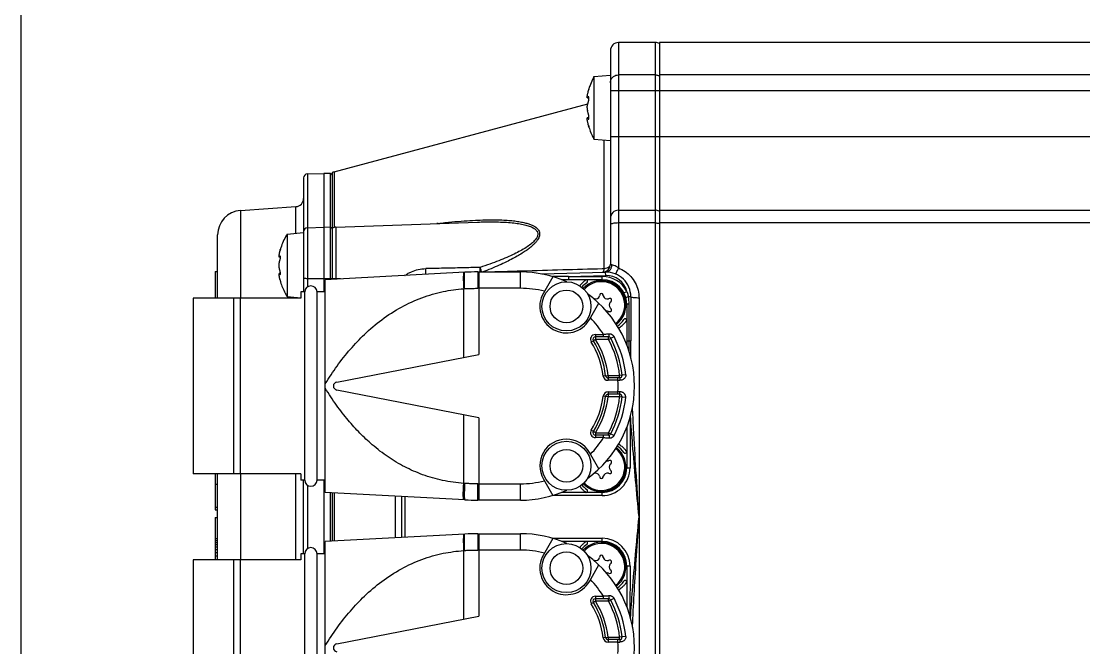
# Model space of a CAD drawing. Header units: millimetres. Extents: x -3388 to 4307, y 243 to 4457.
# Drawn here: x -305.5 to -175.6, y 624.9 to 701.5 of the extents above; entities that cross this region are included whole.
import ezdxf

# ---------------------------------------------------------------- set-up
doc = ezdxf.new("R2010")
doc.units = ezdxf.units.MM

msp = doc.modelspace()

# ---------------------------------------------------------------- linework, layer by layer
msp.add_line((-305.5, 547.91667), (-305.5, 733.91667))
at = {"color": 7, "linetype": 'Continuous'}
for p, q in [((-228, 698.91667), (-232.5, 698.91667)), ((-152, 698.91667), (-227.5, 698.91667)), ((-227.5, 698.91643), (-227.5, 582.91691)), ((-233.5, 697.91643), (-233.5, 671.82536)), ((-235.5, 694.74169), (-233.5, 694.91667)), ((-235.5, 694.74169), (-235.5, 687.09164)), ((-236.12047, 692.1385), (-236.31668, 692.1385)), ((-267.25882, 683.11526), (-236.25497, 691.42272)), ((-236.12049, 689.69484), (-236.31664, 689.69484)), ((-235.5, 687.09164), (-233.5, 686.91667)), ((-267.25882, 683.11526), (-267.5, 683.01537)), ((-271, 682.36412), (-271, 668.41616)), ((-270.51309, 682.86395), (-268.5, 682.91667)), ((-267.69476, 682.89558), (-268.5, 682.91667)), ((-268.5, 682.91667), (-268.5, 668.41616)), ((-267.5, 683.01501), (-267.5, 669.96137)), ((-278.70927, 678.37758), (-271.93024, 678.85162)), ((-232.5, 678.41667), (-228, 678.41667)), ((-227.5, 678.41667), (-65.5, 678.41667)), ((-267.0349, 676.35596), (-249.72991, 676.96026)), ((-249.71617, 676.96074), (-249.71224, 676.96088)), ((-281.5, 667.66616), (-281.5, 675.38489)), ((-273, 675.50083), (-271, 675.67581)), ((-273, 675.50083), (-273, 667.85079)), ((-270.51309, 676.26954), (-268.5, 676.32226)), ((-267.69476, 676.30117), (-268.5, 676.32226)), ((-273.82565, 672.68089), (-273.976, 672.68089)), ((-281.8, 670.91667), (-281.5, 670.91667)), ((-281.8, 670.91667), (-281.8, 667.66616)), ((-273.82555, 670.67073), (-273.97595, 670.67073)), ((-251.29612, 670.82376), (-268.3495, 669.91616)), ((-249.70174, 670.86616), (-244.49949, 670.86616)), ((-241.95563, 670.62978), (-234.07853, 670.83605)), ((-240.53101, 670.28978), (-241.68908, 668.28395)), ((-268.34949, 643.91616), (-268.34949, 669.91616)), ((-234.49949, 669.91616), (-239.46281, 669.91667)), ((-271.34949, 667.66616), (-284.49949, 667.66616)), ((-284.49949, 667.66599), (-284.49949, 646.16634)), ((-279.49949, 646.16616), (-279.49949, 667.66616)), ((-278.74949, 667.66616), (-278.74949, 646.16616)), ((-273, 667.85079), (-271.34949, 667.70639)), ((-270.84949, 668.41616), (-271.34949, 668.41616)), ((-271.34949, 668.41604), (-271.34949, 667.66616)), ((-270.84949, 645.41616), (-270.84949, 668.41616)), ((-268.34949, 668.41616), (-269.34949, 668.41616)), ((-269.34949, 645.41616), (-269.34949, 668.41616)), ((-235.45135, 667.58451), (-235.54042, 667.60838)), ((-234.80379, 668.0694), (-234.83898, 667.93807)), ((-234.36001, 667.93807), (-234.3952, 668.0694)), ((-233.6163, 667.61971), (-233.74764, 667.58451)), ((-231, 667.83708), (-231, 662.43037)), ((-236.05991, 665.03395), (-234.90185, 667.03978)), ((-233.50815, 667.16972), (-233.41201, 667.26586)), ((-233.41201, 666.36647), (-233.50815, 666.46261)), ((-231.49949, 666.91616), (-231.49949, 661.97344)), ((-233.74764, 666.04781), (-233.6163, 666.01262)), ((-233.71293, 662.91616), (-235.32616, 662.91616)), ((-266.9449, 657.40698), (-249.576, 660.78315)), ((-232.36895, 657.91616), (-233.77802, 657.91616)), ((-249.576, 653.04918), (-266.9449, 656.42535)), ((-232.36895, 655.91616), (-233.77802, 655.91616)), ((-233.71293, 650.91616), (-235.32616, 650.91616)), ((-231.49949, 651.85888), (-231.49949, 646.91616)), ((-234.90185, 646.79255), (-236.05991, 648.79838)), ((-233.6163, 647.81971), (-233.74764, 647.78451)), ((-233.50815, 647.36972), (-233.41201, 647.46586)), ((-271.34949, 646.16616), (-284.49949, 646.16616)), ((-281.8, 646.16616), (-281.8, 641.76479)), ((-281.5, 635.66616), (-281.5, 646.16616)), ((-271.34949, 646.16616), (-271.34949, 645.41629)), ((-270.84949, 645.41616), (-271.34949, 645.41616)), ((-271, 636.41616), (-271, 645.41616)), ((-268.34949, 645.41616), (-269.34949, 645.41616)), ((-268.5, 645.41616), (-268.5, 636.41616)), ((-241.68908, 645.54838), (-240.53101, 643.54255)), ((-235.54042, 646.22394), (-235.45135, 646.24781)), ((-234.83898, 645.89426), (-234.80379, 645.76292)), ((-234.3952, 645.76292), (-234.36001, 645.89426)), ((-233.74764, 646.24781), (-233.6163, 646.21262)), ((-233.41201, 646.56647), (-233.50815, 646.66261)), ((-281.8, 644.93068), (-281.5, 644.93068)), ((-251.29612, 643.00856), (-268.3495, 643.91616)), ((-267.5, 643.87095), (-267.5, 637.96137)), ((-259, 638.41375), (-259, 643.41857)), ((-244.49949, 642.96616), (-249.70174, 642.96616)), ((-234.49949, 643.91616), (-239.4411, 643.91616)), ((-281.8, 642.09171), (-281.5, 642.09171)), ((-281.8, 641.76479), (-281.5, 641.76479)), ((-281.8, 640.85926), (-281.5, 640.85926)), ((-281.8, 640.85926), (-281.8, 635.69751)), ((-281.8, 638.29541), (-281.5, 638.29541)), ((-281.8, 638.05468), (-281.5, 638.05468)), ((-281.8, 637.80486), (-281.5, 637.80486)), ((-251.29612, 638.82376), (-268.3495, 637.91616)), ((-268.34949, 611.91616), (-268.34949, 637.91616)), ((-249.70174, 638.86616), (-244.49949, 638.86616)), ((-240.53101, 638.28978), (-241.68908, 636.28395)), ((-234.49949, 637.91616), (-239.44243, 637.91667)), ((-281.8, 637.53851), (-281.5, 637.53851)), ((-281.8, 637.24814), (-281.5, 637.24814)), ((-281.8, 636.92632), (-281.5, 636.92632)), ((-281.8, 636.56558), (-281.5, 636.56558)), ((-270.84949, 636.41616), (-271.34949, 636.41616)), ((-271.34949, 636.41604), (-271.34949, 635.66616)), ((-270.84949, 613.41616), (-270.84949, 636.41616)), ((-268.34949, 636.41616), (-269.34949, 636.41616)), ((-269.34949, 613.41616), (-269.34949, 636.41616)), ((-271.34949, 635.66616), (-284.49949, 635.66616)), ((-284.49949, 635.66599), (-284.49949, 614.16634)), ((-281.8, 636.15846), (-281.5, 636.15846)), ((-281.8, 635.69751), (-281.5, 635.69751)), ((-279.49949, 614.16616), (-279.49949, 635.66616)), ((-278.74949, 635.66616), (-278.74949, 614.16616)), ((-236.05991, 633.03395), (-234.90185, 635.03978)), ((-235.45135, 635.58451), (-235.54042, 635.60838)), ((-234.80379, 636.0694), (-234.83898, 635.93807)), ((-234.36001, 635.93807), (-234.3952, 636.0694)), ((-233.6163, 635.61971), (-233.74764, 635.58451)), ((-233.50815, 635.16972), (-233.41201, 635.26586)), ((-233.74764, 634.04781), (-233.6163, 634.01262)), ((-233.41201, 634.36647), (-233.50815, 634.46261)), ((-231.49949, 634.91616), (-231.49949, 629.97344)), ((-233.71293, 630.91616), (-235.32616, 630.91616)), ((-266.9449, 625.40698), (-249.576, 628.78315)), ((-232.36895, 625.91616), (-233.77802, 625.91616))]:
    msp.add_line(p, q, dxfattribs=at)
at = {"color": 9, "linetype": 'Continuous'}
for p, q in [((-232.5, 698.91667), (-232.5, 671.36067)), ((-228, 582.91667), (-228, 698.91667)), ((-228, 694.9559), (-232.5, 694.9559)), ((-65.5, 694.9559), (-227.5, 694.9559)), ((-236.29691, 692.15553), (-236.1212, 692.15553)), ((-236.1494, 692.2803), (-236.19476, 692.2803)), ((-65, 693.00391), (-233.5, 693.00391)), ((-236.1212, 689.6778), (-236.29691, 689.6778)), ((-236.19476, 689.55304), (-236.15009, 689.55304)), ((-234.24118, 671.25127), (-234.24118, 686.98151)), ((-233.5, 687.41667), (-65, 687.41667)), ((-267.25882, 683.11526), (-267.25882, 676.32156)), ((-270.51309, 682.86395), (-270.51309, 669.03989)), ((-267.69476, 669.95101), (-267.69476, 682.89558)), ((-278.70927, 678.37758), (-278.70927, 667.66616)), ((-271.93024, 675.59443), (-271.93024, 678.85162)), ((-228, 676.85225), (-232.5, 676.85225)), ((-65.5, 676.85225), (-227.5, 676.85225)), ((-267.0349, 676.35596), (-267.0349, 669.98613)), ((-273.95682, 672.69793), (-273.82626, 672.69793)), ((-273.84647, 672.79849), (-273.87802, 672.79849)), ((-273.82629, 670.6537), (-273.95682, 670.6537)), ((-273.87802, 670.55313), (-273.84668, 670.55313)), ((-249.576, 670.86616), (-249.576, 660.78315)), ((-244.49949, 668.86616), (-244.49949, 670.86616)), ((-238.63243, 670.31667), (-240.53104, 670.29166)), ((-238.63246, 670.31667), (-234.06806, 670.43619)), ((-238.63246, 670.31667), (-234.49911, 670.31667)), ((-238.63246, 670.31667), (-238.63246, 669.91667)), ((-234.5, 669.91667), (-234.5, 670.31667)), ((-234.06806, 670.43619), (-234.07853, 670.83605)), ((-268.5, 670.02816), (-270.51309, 670.04181)), ((-267.69476, 670.03362), (-268.5, 670.02816)), ((-266.49981, 670.0146), (-267.0349, 670.01944)), ((-251.42124, 660.42447), (-251.42124, 668.81916)), ((-244.49949, 668.86616), (-249.576, 668.86616)), ((-239.33978, 669.91616), (-239.33978, 669.87641)), ((-271.93024, 667.66616), (-271.93024, 667.7572)), ((-231.83596, 668.29612), (-231.48076, 668.48005)), ((-231, 667.83708), (-231.31348, 667.83708)), ((-230, 667.67491), (-230, 614.15842)), ((-231.25, 666.91667), (-231.5, 666.91667)), ((-231.25, 666.91667), (-231.25, 662.43038)), ((-235.58098, 662.45783), (-235.83579, 662.2995)), ((-235.32616, 663.21616), (-235.32616, 662.61616)), ((-233.71279, 662.61616), (-235.32614, 662.61616)), ((-235.32613, 663.21616), (-234.34506, 663.21616)), ((-234.34506, 662.91616), (-234.34506, 663.21616)), ((-233.71293, 662.61616), (-233.71293, 662.91616)), ((-233.71189, 662.61616), (-233.04982, 662.96657)), ((-231.5, 662.43038), (-231, 662.43038)), ((-231.54353, 662.07586), (-231.49949, 662.07586)), ((-234.07584, 658.18005), (-234.37366, 658.14394)), ((-234.07584, 658.18005), (-233.77812, 658.21616)), ((-233.77802, 658.21616), (-232.36895, 658.21616)), ((-233.77802, 658.21616), (-233.77802, 657.61616)), ((-232.57001, 657.61616), (-233.77795, 657.61616)), ((-232.57001, 657.61616), (-232.57001, 657.91616)), ((-231.62322, 658.29608), (-232.36895, 658.21616)), ((-232.36895, 657.91616), (-232.36895, 658.21616)), ((-233.77802, 656.21616), (-233.77802, 655.61616)), ((-233.77795, 656.21616), (-232.57001, 656.21616)), ((-232.57001, 655.91616), (-232.57001, 656.21616)), ((-232.36895, 655.91616), (-232.36895, 655.61616)), ((-233.77802, 655.61616), (-234.37365, 655.68838)), ((-232.36896, 655.61616), (-233.77802, 655.61616)), ((-231.62322, 655.53624), (-232.36894, 655.61616)), ((-251.42124, 645.01317), (-251.42124, 653.40785)), ((-249.576, 653.04918), (-249.576, 642.96616)), ((-231.1, 653.05808), (-231.1, 646.91673)), ((-235.58098, 651.3745), (-235.83579, 651.53283)), ((-235.32616, 651.21616), (-235.32616, 650.61616)), ((-234.34506, 650.61616), (-235.32613, 650.61616)), ((-235.32606, 651.21616), (-233.71279, 651.21616)), ((-234.34506, 650.61616), (-234.34506, 650.91616)), ((-233.71293, 651.21616), (-233.04982, 650.86575)), ((-233.71293, 650.91616), (-233.71293, 651.21616)), ((-231.49949, 651.75645), (-231.54353, 651.75645)), ((-231.5, 646.91667), (-231.1, 646.91667)), ((-278.70927, 646.16616), (-278.70927, 635.66616)), ((-271.93024, 635.66616), (-271.93024, 646.16616)), ((-270.51309, 644.79243), (-270.51309, 637.03989)), ((-249.71149, 644.96617), (-244.49949, 644.96616)), ((-244.49949, 642.96616), (-244.49949, 644.96616)), ((-267.69476, 637.95101), (-267.69476, 643.88132)), ((-267.25882, 643.85811), (-267.25882, 637.97421)), ((-259.74118, 638.37431), (-259.74118, 643.45802)), ((-258.6, 643.39728), (-258.6, 638.43504)), ((-234.50006, 643.51667), (-240.62658, 643.51667)), ((-239.3398, 643.95591), (-239.3398, 643.91616)), ((-234.5, 643.51667), (-234.5, 643.91667)), ((-249.576, 638.86616), (-249.576, 628.78315)), ((-244.49949, 636.86616), (-244.49949, 638.86616)), ((-240.63527, 638.31667), (-234.50006, 638.31667)), ((-239.33978, 637.91616), (-239.33978, 637.87641)), ((-234.5, 637.91667), (-234.5, 638.31667)), ((-251.42124, 628.42447), (-251.42124, 636.81916)), ((-244.49949, 636.86616), (-249.576, 636.86616)), ((-231.1, 634.91667), (-231.5, 634.91667)), ((-231.10003, 634.91682), (-231.10004, 628.7744)), ((-235.32616, 631.21616), (-235.32616, 630.61616)), ((-235.32613, 631.21616), (-234.34506, 631.21616)), ((-234.34506, 630.91616), (-234.34506, 631.21616)), ((-235.58098, 630.45783), (-235.83579, 630.2995)), ((-233.71279, 630.61616), (-235.32614, 630.61616)), ((-233.71293, 630.61616), (-233.71293, 630.91616)), ((-233.71189, 630.61616), (-233.04982, 630.96657)), ((-231.54353, 630.07586), (-231.49949, 630.07586)), ((-234.07584, 626.18005), (-234.37366, 626.14394)), ((-234.07584, 626.18005), (-233.77812, 626.21616)), ((-233.77802, 626.21616), (-232.36895, 626.21616)), ((-233.77802, 626.21616), (-233.77802, 625.61616)), ((-232.57001, 625.61616), (-232.57001, 625.91616)), ((-231.62322, 626.29608), (-232.36895, 626.21616)), ((-232.36895, 625.91616), (-232.36895, 626.21616)), ((-232.57001, 625.61616), (-233.77795, 625.61616))]:
    msp.add_line(p, q, dxfattribs=at)
at = {"color": 7, "linetype": 'Continuous'}
for centre in [(-238.87449, 666.65895), (-238.87449, 647.17338), (-238.87449, 634.65895)]:
    msp.add_circle(centre, 3, dxfattribs=at)
at = {"color": 9, "linetype": 'Continuous'}
for centre in [(-238.87449, 666.65895), (-238.87449, 647.17338), (-238.87449, 634.65895)]:
    msp.add_circle(centre, 2, dxfattribs=at)
at = {"color": 7, "linetype": 'Continuous'}
for centre, radius, start, end in [((-232.5, 697.91667), 1, 90, 179.9999717), ((-228, 697.91667), 1, 60, 90), ((-270.5, 682.36412), 0.5, 91.500075, 180), ((-267.7, 682.69565), 0.2, 0, 88.4998973), ((-272, 679.84918), 1, 273.9999969, 359.9999557), ((-278.5, 675.38489), 3, 94, 180), ((-232.5, 677.41667), 1, 90, 179.9999674), ((-228, 677.41667), 1, 63.5455899, 90), ((-270.5, 675.76972), 0.5, 91.5000031, 180), ((-267.7, 676.10124), 0.2, 0, 88.4999933), ((-267, 675.35657), 1, 92.0000212, 120), ((-234.5, 671.82536), 1, 271.4999594, 0), ((-249.70174, 640.86616), 30, 90, 93.046481), ((-244.49949, 656.91616), 13.95, 65.9834917, 90), ((-234, 667.83708), 3, 0, 91.5), ((-270.09949, 668.41616), 0.75, 0, 180), ((-234.59949, 666.81616), 3.25, 122.7986137, 137.6843123), ((-234.59949, 666.81616), 3, 307.7353387, 137.6506922), ((-234.59949, 666.81616), 2.86002, 308.0306392, 137.7484219), ((-236.46832, 669.71616), 0.2, 302.7986137, 90), ((-234.49949, 666.91616), 3, 0, 90), ((-238.87449, 666.65895), 3.25, 150, 330), ((-244.49949, 656.91616), 13.95, 305.9834917, 54.0165083), ((-235.32194, 668.06748), 0.5, 255, 345), ((-234.59949, 668.01466), 0.2115, 15, 165), ((-233.87705, 668.06748), 0.5, 195, 285), ((-233.56156, 667.41541), 0.2115, 315, 105), ((-233.1546, 666.81616), 0.5, 135, 225), ((-233.56156, 666.21691), 0.2115, 255, 45), ((-233.87705, 665.56485), 0.5, 75, 100.8427522), ((-234.59949, 666.81616), 3.25, 307.3061708, 327.2013863), ((-231.69949, 664.94734), 0.2, 0, 147.2013863), ((-235.32616, 662.61616), 0.3, 90, 211.8554308), ((-244.49949, 656.91616), 10.5, 6.9134782, 31.8554308), ((-233.71293, 662.61616), 0.3, 27.8535453, 89.9999999), ((-244.49949, 656.91616), 12.5, 6.1169011, 27.8535453), ((-266.84949, 656.91616), 0.5, 101, 259), ((-233.77802, 658.21616), 0.3, 186.9134782, 270), ((-232.36895, 658.21616), 0.3, 270, 6.1169012), ((-233.77802, 655.61616), 0.3, 90, 173.0865218), ((-232.36895, 655.61616), 0.3, 353.8830986, 90.0000001), ((-244.49949, 656.91616), 10.5, 328.1445692, 353.0865218), ((-244.49949, 656.91616), 12.5, 332.1464547, 353.8830989), ((-235.32616, 651.21616), 0.3, 148.1445692, 270), ((-233.71293, 651.21616), 0.3, 269.9999999, 332.1464547), ((-238.87449, 647.17338), 3.25, 30, 210), ((-234.59949, 647.01616), 3, 222.3494882, 52.2649878), ((-234.59949, 647.01616), 3.25, 32.7986137, 52.7323611), ((-234.59949, 647.01616), 2.86002, 222.2487729, 51.9736625), ((-231.69949, 648.88499), 0.2, 212.7986137, 0), ((-234.49949, 646.91616), 3, 270, 0), ((-233.87705, 648.26748), 0.5, 259.1292063, 285), ((-233.1546, 647.01616), 0.5, 135, 225), ((-233.56156, 647.61541), 0.2115, 315, 105), ((-270.09949, 645.41616), 0.75, 180, 0), ((-235.32194, 645.76485), 0.5, 15, 105), ((-234.59949, 645.81766), 0.2115, 195, 345), ((-233.87705, 645.76485), 0.5, 75, 165), ((-233.56156, 646.41691), 0.2115, 255, 45), ((-244.49949, 656.91616), 13.95, 270, 294.0165083), ((-234.59949, 647.01616), 3.25, 222.3122496, 237.2013863), ((-236.46832, 644.11616), 0.2, 270, 57.2013863), ((-249.70174, 672.96616), 30, 266.953519, 270), ((-249.70174, 608.86616), 30, 90, 93.046481), ((-244.49949, 624.91616), 13.95, 65.9834917, 90), ((-234.59949, 634.81616), 3, 307.7353387, 137.6506922), ((-234.59949, 634.81616), 2.86002, 308.0306392, 137.7484219), ((-236.46832, 637.71616), 0.2, 302.7986137, 90), ((-234.49949, 634.91616), 3, 0, 90), ((-270.09949, 636.41616), 0.75, 0, 180), ((-234.59949, 634.81616), 3.25, 122.7986137, 137.6843123), ((-238.87449, 634.65895), 3.25, 150, 330), ((-244.49949, 624.91616), 13.95, 305.9834917, 54.0165083), ((-235.32194, 636.06748), 0.5, 255, 345), ((-234.59949, 636.01466), 0.2115, 15, 165), ((-233.87705, 636.06748), 0.5, 195, 285), ((-233.1546, 634.81616), 0.5, 135, 225), ((-233.56156, 635.41541), 0.2115, 315, 105), ((-233.87705, 633.56485), 0.5, 75, 100.8427522), ((-233.56156, 634.21691), 0.2115, 255, 45), ((-234.59949, 634.81616), 3.25, 307.3061708, 327.2013863), ((-231.69949, 632.94734), 0.2, 0, 147.2013863), ((-235.32616, 630.61616), 0.3, 90, 211.8554308), ((-244.49949, 624.91616), 10.5, 6.9134782, 31.8554308), ((-233.71293, 630.61616), 0.3, 27.8535453, 89.9999999), ((-244.49949, 624.91616), 12.5, 6.1169011, 27.8535453), ((-233.77802, 626.21616), 0.3, 186.9134782, 270), ((-232.36895, 626.21616), 0.3, 270, 6.1169012), ((-266.84949, 624.91616), 0.5, 101, 259)]:
    msp.add_arc(centre, radius, start, end, dxfattribs=at)
at = {"color": 9, "linetype": 'Continuous'}
for centre, radius, start, end in [((-234.5, 666.91667), 3.39999, 27.3748458, 89.9850104), ((-234, 667.83708), 2.6, 14.3168314, 91.5), ((-244.49949, 656.91616), 11.95, 75.7813202, 90), ((-244.49949, 656.91616), 11.95, 31.8162389, 44.2186798), ((-235.32616, 662.61616), 0.59999, 89.9967878, 211.8593169), ((-244.49949, 656.91616), 10.2, 6.9134782, 31.8552022), ((-244.49949, 656.91616), 10.8, 6.9134759, 31.855373), ((-244.49949, 656.91616), 12.2, 6.1169006, 27.8532507), ((-244.49949, 656.91616), 12.95, 6.1169365, 27.8534773), ((-233.77802, 658.21616), 0.59999, 186.9134782, 270.007107), ((-244.49949, 656.91616), 11.95, 356.6418395, 3.3581605), ((-233.77802, 655.61616), 0.59999, 89.9928947, 173.0865218), ((-244.49949, 656.91616), 10.2, 328.144798, 353.0865218), ((-244.49949, 656.91616), 10.8, 328.1448723, 353.0865228), ((-244.49949, 656.91616), 12.2, 332.1467679, 353.8830986), ((-244.49949, 656.91616), 12.95, 332.1465227, 353.8830271), ((-244.49949, 656.91616), 11.95, 315.7813202, 328.1837611), ((-235.32616, 651.21616), 0.59999, 148.1406798, 270.0032139), ((-234.5, 646.91667), 3.39999, 269.9989739, 0.0010243), ((-244.49949, 656.91616), 11.95, 270, 284.2186798), ((-234.5, 634.91667), 3.39999, 0.002646, 90.001026), ((-244.49949, 624.91616), 11.95, 75.7813202, 90), ((-244.49949, 624.91616), 11.95, 31.8162389, 44.2186798), ((-235.32616, 630.61616), 0.59999, 89.9967878, 211.8593169), ((-244.49949, 624.91616), 10.2, 6.9134782, 31.8552022), ((-244.49949, 624.91616), 10.8, 6.9134759, 31.855373), ((-244.49949, 624.91616), 12.2, 6.1169006, 27.8532507), ((-244.49949, 624.91616), 12.95, 6.1169365, 27.8534773), ((-233.77802, 626.21616), 0.59999, 186.9134782, 270.007107), ((-244.49949, 624.91616), 11.95, 356.6418395, 3.3581605)]:
    msp.add_arc(centre, radius, start, end, dxfattribs=at)
at = {"color": 7, "linetype": 'Continuous'}
for points in [[(-235.5, 694.74169), (-235.59274, 694.56618), (-235.93775, 693.79549), (-236.11935, 693.27119)], [(-236.31687, 692.13923), (-236.32668, 692.14666), (-236.33316, 692.17903), (-236.33328, 692.23554), (-236.32696, 692.31215), (-236.31481, 692.40368), (-236.29691, 692.50909)], [(-236.29691, 692.15553), (-236.31454, 692.13887), (-236.31687, 692.13923)], [(-236.29691, 692.50909), (-236.26666, 692.66268), (-236.23265, 692.81792), (-236.19476, 692.97471)], [(-236.19476, 692.2803), (-236.23121, 692.23996), (-236.26535, 692.19837), (-236.29691, 692.15553)], [(-236.19476, 692.97471), (-236.17055, 693.07022), (-236.14965, 693.15243), (-236.13371, 693.21492), (-236.12318, 693.25621), (-236.11935, 693.27116), (-236.12262, 693.25839), (-236.13281, 693.21848), (-236.14867, 693.15624), (-236.16991, 693.07274)], [(-236.19476, 691.61108), (-236.17307, 691.68323), (-236.15398, 691.766), (-236.1386, 691.85363), (-236.12735, 691.94411), (-236.12069, 692.03511), (-236.11961, 692.11834), (-236.12429, 692.19055), (-236.13462, 692.24626), (-236.14996, 692.28131), (-236.1703, 692.29392)], [(-236.1703, 692.29392), (-236.19476, 692.2803)], [(-236.16756, 693.08199), (-236.16991, 693.07274)], [(-236.15928, 693.1146), (-236.15284, 693.1399)], [(-236.14004, 693.19009), (-236.13371, 693.21492), (-236.12318, 693.25621), (-236.12306, 693.25666)], [(-236.12306, 693.25666), (-236.1201, 693.26823)], [(-236.1201, 693.26823), (-236.11935, 693.27117)], [(-236.1201, 693.26823), (-236.11935, 693.27117)], [(-236.33404, 690.91667), (-236.33161, 691.01418), (-236.32446, 691.10752), (-236.31307, 691.19223), (-236.29691, 691.27022)], [(-236.33404, 690.91667), (-236.33155, 690.81799), (-236.32431, 690.72441), (-236.31291, 690.64013), (-236.29691, 690.56311)], [(-236.29691, 691.27022), (-236.26577, 691.3858), (-236.23167, 691.49944), (-236.19476, 691.61108)], [(-236.29691, 689.32425), (-236.31529, 689.43283), (-236.32743, 689.52552), (-236.33346, 689.6019), (-236.33294, 689.65698), (-236.32621, 689.68764), (-236.31684, 689.69398)], [(-236.31684, 689.69398), (-236.31408, 689.69432), (-236.29691, 689.6778)], [(-236.19476, 690.22225), (-236.23167, 690.3339), (-236.26577, 690.44753), (-236.29691, 690.56311)], [(-236.29691, 689.6778), (-236.26535, 689.63496), (-236.23121, 689.59337), (-236.19476, 689.55304)], [(-236.17023, 689.53949), (-236.1675, 689.53962), (-236.14542, 689.55923), (-236.12994, 689.6066), (-236.12108, 689.6792), (-236.11968, 689.76791), (-236.12525, 689.86676), (-236.13669, 689.96659), (-236.15271, 690.06096), (-236.17259, 690.14827), (-236.19476, 690.22225)], [(-236.19476, 689.55304), (-236.17023, 689.53949)], [(-236.19476, 688.85862), (-236.23265, 689.01541), (-236.26666, 689.17065), (-236.29691, 689.32425)], [(-236.19476, 688.85862), (-236.16996, 688.76079)], [(-236.16996, 688.76079), (-236.14868, 688.67713), (-236.13271, 688.61448), (-236.1225, 688.57448), (-236.11936, 688.56221), (-236.12345, 688.57819), (-236.13425, 688.62053), (-236.15034, 688.6836), (-236.15957, 688.71988)], [(-236.15446, 688.69979), (-236.15957, 688.71988)], [(-236.1489, 688.67797), (-236.13271, 688.61448), (-236.1225, 688.57448), (-236.11936, 688.56221), (-236.12345, 688.57819), (-236.13425, 688.62053), (-236.15034, 688.6836), (-236.15446, 688.69979)], [(-236.1489, 688.67797), (-236.13271, 688.61448), (-236.1225, 688.57448), (-236.11936, 688.56221), (-236.12345, 688.57819), (-236.13425, 688.62053), (-236.14014, 688.64366)], [(-236.13957, 688.6414), (-236.14014, 688.64366)], [(-236.12326, 688.57742), (-236.12345, 688.57819), (-236.13425, 688.62053), (-236.13957, 688.6414)], [(-236.12008, 688.565), (-236.12326, 688.57742)], [(-236.11935, 688.56218), (-236.12008, 688.565)], [(-236.11935, 688.56218), (-236.12008, 688.565)], [(-236.11935, 688.56215), (-236.01182, 688.23779), (-235.73329, 687.55541), (-235.5, 687.09165)], [(-273, 675.50083), (-273.09509, 675.34481), (-273.48416, 674.58944), (-273.76982, 673.83122), (-273.82526, 673.64581)], [(-273.97617, 672.68155), (-273.98586, 672.6895), (-273.99202, 672.72259), (-273.99196, 672.77983), (-273.98573, 672.85644), (-273.97401, 672.94711), (-273.95682, 673.05148)], [(-273.95682, 672.69793), (-273.97414, 672.6812), (-273.97617, 672.68155)], [(-273.95682, 673.05148), (-273.93306, 673.17643)], [(-273.8922, 672.78233), (-273.90599, 672.76594), (-273.93231, 672.73241), (-273.95682, 672.69793)], [(-273.93306, 673.17643), (-273.92711, 673.20588)], [(-273.92711, 673.20588), (-273.92025, 673.23897)], [(-273.92025, 673.23897), (-273.91323, 673.27203)], [(-273.91323, 673.27203), (-273.90681, 673.30155)], [(-273.90681, 673.30155), (-273.87802, 673.42679)], [(-273.87802, 672.79849), (-273.8922, 672.78233)], [(-273.87802, 673.42679), (-273.85923, 673.50501), (-273.84335, 673.57095), (-273.83216, 673.61722), (-273.82612, 673.64231), (-273.832, 673.61792), (-273.8431, 673.57196), (-273.85898, 673.50604), (-273.8648, 673.48184)], [(-273.87802, 672.30411), (-273.86104, 672.36472), (-273.84632, 672.43566), (-273.83518, 672.5102), (-273.82806, 672.58402), (-273.82528, 672.65637), (-273.82748, 672.71945), (-273.83431, 672.76676), (-273.84524, 672.79703), (-273.86011, 672.80854), (-273.86088, 672.80857)], [(-273.86088, 672.80857), (-273.87802, 672.79849)], [(-273.8338, 673.61043), (-273.83216, 673.61722), (-273.82612, 673.64231), (-273.832, 673.61792), (-273.8431, 673.57196), (-273.85898, 673.50604), (-273.8648, 673.48184)], [(-273.8338, 673.61043), (-273.83216, 673.61722), (-273.82655, 673.64053)], [(-273.82655, 673.64053), (-273.82612, 673.64231)], [(-273.82655, 673.64053), (-273.82612, 673.64231)], [(-273.99279, 671.67581), (-273.99043, 671.77348), (-273.98351, 671.86666), (-273.97256, 671.95085), (-273.95682, 672.02937)], [(-273.95682, 671.32226), (-273.97256, 671.40079), (-273.98351, 671.48498), (-273.99043, 671.57816), (-273.99279, 671.67581)], [(-273.95682, 672.02937), (-273.93264, 672.12238), (-273.90634, 672.21397), (-273.87802, 672.30411)], [(-249.43004, 671.41677), (-251.64123, 671.36768), (-253.85449, 671.31855), (-256.06981, 671.26938)], [(-273.95682, 670.30014), (-273.97459, 670.40849), (-273.9863, 670.50061), (-273.99219, 670.57704), (-273.99176, 670.63249), (-273.98528, 670.66338), (-273.97612, 670.66989)], [(-273.97612, 670.66989), (-273.97357, 670.67025), (-273.95682, 670.6537)], [(-273.87802, 671.04751), (-273.90634, 671.13765), (-273.93264, 671.22924), (-273.95682, 671.32226)], [(-273.95682, 670.6537), (-273.93231, 670.61921), (-273.90599, 670.58569), (-273.87802, 670.55313)], [(-273.93306, 670.17519), (-273.95682, 670.30014)], [(-273.92711, 670.14574), (-273.93306, 670.17519)], [(-273.92025, 670.11265), (-273.92711, 670.14574)], [(-273.91323, 670.07959), (-273.92025, 670.11265)], [(-273.90681, 670.05008), (-273.91323, 670.07959)], [(-273.86087, 670.54309), (-273.85949, 670.54314), (-273.84425, 670.5563), (-273.83335, 670.58926), (-273.8269, 670.63979), (-273.82539, 670.70576), (-273.82893, 670.77939), (-273.83661, 670.85269), (-273.8479, 670.92466), (-273.86213, 670.99136), (-273.87802, 671.04751)], [(-273.87802, 670.55313), (-273.86087, 670.54309)], [(-273.87802, 669.92483), (-273.90681, 670.05008)], [(-273.87802, 669.92483), (-273.85886, 669.84508), (-273.85837, 669.84306)], [(-273.85837, 669.84306), (-273.84278, 669.77833), (-273.83752, 669.7566)], [(-273.83752, 669.7566), (-273.83165, 669.73229), (-273.8259, 669.70838), (-273.82589, 669.70836)], [(-273.82526, 669.70581), (-273.80749, 669.64437), (-273.5716, 668.96839), (-273.25347, 668.28847), (-273, 667.85079)], [(-232.57001, 657.61616), (-232.49104, 657.61685), (-232.41219, 657.61753), (-232.33359, 657.6182)], [(-232.33359, 656.21412), (-232.41219, 656.21479), (-232.49104, 656.21547), (-232.57001, 656.21616)], [(-232.57001, 625.61616), (-232.49104, 625.61685), (-232.41219, 625.61753), (-232.33359, 625.6182)]]:
    msp.add_spline(points, degree=3, dxfattribs=at)
at = {"color": 9, "linetype": 'Continuous'}
for points in [[(-233.45137, 694.28055), (-233.31604, 694.54402), (-233.1006, 694.76026), (-232.8197, 694.90468), (-232.5, 694.9559)], [(-228, 694.9559), (-227.8267, 694.94113), (-227.65845, 694.8972), (-227.55243, 694.85268)], [(-233.5, 693.9799), (-233.45137, 694.28055)], [(-254.55732, 676.80297), (-254.69652, 676.78686)], [(-254.55732, 676.80297), (-252.87029, 676.98111), (-251.35673, 677.1085), (-250.00111, 677.19136), (-248.78927, 677.23496), (-247.70893, 677.24376), (-246.74978, 677.22155), (-245.90226, 677.17163), (-245.1566, 677.09663), (-244.50597, 676.99886), (-243.94456, 676.88033), (-243.46743, 676.74286), (-243.07031, 676.58828), (-242.75003, 676.41891), (-242.50436, 676.23844), (-242.3294, 676.0522), (-242.21651, 675.86332), (-242.15643, 675.67166), (-242.14321, 675.47356), (-242.17505, 675.26402), (-242.25678, 675.03716), (-242.39491, 674.78886), (-242.59783, 674.51812), (-242.87133, 674.22578), (-243.21914, 673.91443), (-243.64335, 673.58626), (-244.1488, 673.24109), (-244.74058, 672.87895), (-245.42339, 672.5003), (-246.20342, 672.10511), (-247.08792, 671.69329), (-248.08565, 671.26466), (-249.08637, 670.86552)], [(-249.71224, 676.96089), (-248.8644, 676.98336), (-247.7085, 676.98816), (-246.66571, 676.96009), (-245.72966, 676.89966), (-244.89647, 676.80641), (-244.16515, 676.67868), (-243.53837, 676.51333), (-243.02457, 676.30535), (-242.64151, 676.04926), (-242.41878, 675.74883), (-242.37032, 675.4147), (-242.49562, 675.04676), (-242.79339, 674.65178), (-243.23869, 674.25029), (-243.80597, 673.84985), (-244.48153, 673.45043), (-245.25959, 673.05056), (-246.13978, 672.64842), (-247.12491, 672.24256), (-248.2192, 671.83229), (-249.43003, 671.41677)], [(-232.5, 676.85225), (-232.80804, 676.84166), (-233.07799, 676.81219), (-233.29955, 676.76526), (-233.44752, 676.70409), (-233.5, 676.63446)], [(-228, 676.85225), (-227.82635, 676.84894), (-227.65798, 676.83912), (-227.5, 676.82307)], [(-249.42177, 670.88415), (-249.42252, 670.9977), (-249.42404, 671.12218), (-249.42647, 671.26088), (-249.43004, 671.41677)], [(-249.22303, 670.86618), (-249.27128, 670.99765), (-249.34721, 671.20022), (-249.43003, 671.41677)], [(-233.5, 671.82536), (-233.55307, 671.63434), (-233.70665, 671.46359), (-233.94443, 671.33125), (-234.24118, 671.25134)], [(-234.07853, 670.83604), (-233.79611, 670.90763), (-233.55424, 671.09728), (-233.3824, 671.3809), (-233.30235, 671.724)], [(-233.30235, 671.724), (-233.40924, 671.75204), (-233.47543, 671.78523), (-233.5, 671.82536)], [(-232.5, 671.36067), (-232.78205, 671.54785), (-233.06996, 671.66748), (-233.30235, 671.724)], [(-232.87502, 670.6181), (-232.83057, 670.66434), (-232.7481, 670.8128), (-232.63342, 671.05377), (-232.5, 671.36068)], [(-232.5, 671.36067), (-231.70877, 670.93422), (-231.01466, 670.32051), (-230.46708, 669.5398), (-230.11705, 668.62858), (-230, 667.67491)], [(-270.51309, 670.04181), (-270.70037, 670.05261), (-270.85815, 670.08087), (-270.96318, 670.12243), (-271, 670.17117)], [(-267.5, 670.08537), (-267.51473, 670.06587), (-267.55674, 670.04925), (-267.61985, 670.03794), (-267.6565, 670.03478)], [(-258.60029, 670.43639), (-258.56679, 670.46079)], [(-258.56679, 670.46079), (-258.19671, 670.69736)], [(-258.19671, 670.69736), (-257.79326, 670.89775), (-256.97295, 671.16178), (-256.06981, 671.26938)], [(-256.05887, 670.57019), (-256.0609, 670.66399), (-256.06315, 670.94743), (-256.06981, 671.26938)], [(-251.4045, 670.818), (-251.43902, 670.75129), (-251.46234, 670.55992), (-251.47303, 670.2526), (-251.46996, 669.84435), (-251.45251, 669.35505), (-251.42124, 668.81916)], [(-251.30511, 668.82622), (-251.32579, 669.27055), (-251.33963, 669.69194), (-251.346, 670.06975), (-251.34458, 670.38549), (-251.33544, 670.62363), (-251.32561, 670.70941)], [(-251.32561, 670.70941), (-251.31903, 670.77228), (-251.29613, 670.82376)], [(-249.70174, 670.86616), (-249.70374, 670.81644), (-249.70559, 670.67464), (-249.70726, 670.44627), (-249.70869, 670.13778), (-249.7098, 669.75644), (-249.71049, 669.32494), (-249.71072, 668.86616)], [(-249.42172, 670.86616), (-249.42177, 670.88415)], [(-244.50209, 670.956), (-247.60572, 670.86607)], [(-234.48589, 671.24426), (-239.3188, 671.10522), (-244.30718, 670.96163), (-244.50209, 670.956)], [(-234.24118, 671.25127), (-234.48589, 671.24426)], [(-234.47382, 670.8257), (-234.38182, 670.87801), (-234.33259, 670.9506)], [(-234.33259, 670.9506), (-234.30159, 671.02478), (-234.24118, 671.25134)], [(-268.34949, 657.19926), (-266.90188, 659.35319), (-265.27503, 661.4131), (-263.55359, 663.2314), (-261.43536, 665.03158), (-259.03505, 666.57777), (-256.54414, 667.71502), (-253.92994, 668.47038), (-251.42124, 668.81916)], [(-267.6565, 670.03478), (-267.69476, 670.03362)], [(-267.0349, 670.01944), (-267.19652, 670.02433), (-267.35293, 670.03594), (-267.5, 670.05396)], [(-251.42124, 668.81916), (-251.38236, 668.82168), (-251.34365, 668.8241), (-251.30511, 668.82622)], [(-251.30511, 668.82622), (-250.79584, 668.84782), (-250.27045, 668.86129), (-249.71051, 668.86616)], [(-249.576, 668.86616), (-249.62091, 668.86616), (-249.66581, 668.86616), (-249.71051, 668.86616)], [(-236.46832, 669.91616), (-236.47778, 669.90983), (-236.50591, 669.8894), (-236.55615, 669.85169), (-236.63145, 669.79218), (-236.7339, 669.70541), (-236.86325, 669.5859), (-237.01315, 669.43254), (-237.17084, 669.24977), (-237.23473, 669.16815)], [(-231.61202, 667.7288), (-231.57421, 667.75057), (-231.46786, 667.789), (-231.31348, 667.83708)], [(-231.48076, 668.48005), (-231.40866, 668.26819), (-231.35303, 668.05376), (-231.31348, 667.83708)], [(-231.31348, 667.83708), (-231.27698, 667.52003), (-231.25657, 667.21529), (-231.25, 666.91665)], [(-230, 667.67491), (-230.30804, 667.6828), (-230.57799, 667.70474), (-230.79955, 667.73968), (-230.94752, 667.78524), (-231, 667.83708)], [(-232.47515, 664.02075), (-232.3678, 664.09321), (-232.16436, 664.24604), (-231.9819, 664.40364), (-231.82872, 664.55347), (-231.70969, 664.68239), (-231.623, 664.78479), (-231.56385, 664.85967), (-231.52636, 664.90961), (-231.50591, 664.93776), (-231.49949, 664.94734)], [(-232.48628, 664.01354), (-232.47515, 664.02075)], [(-235.32569, 662.61616), (-235.40781, 662.56507), (-235.47774, 662.52232), (-235.53375, 662.48703), (-235.56755, 662.4662), (-235.58098, 662.45783)], [(-233.6304, 663.26436), (-233.86203, 663.24915), (-234.10129, 663.23303), (-234.34506, 663.21616)], [(-233.7129, 662.91617), (-233.68444, 662.93409), (-233.65945, 662.98548), (-233.64083, 663.06412), (-233.63074, 663.16083), (-233.6304, 663.26437)], [(-233.04981, 662.96656), (-233.09282, 663.03473), (-233.14921, 663.09908), (-233.21966, 663.15704), (-233.3041, 663.20562), (-233.4018, 663.24168), (-233.51133, 663.26225), (-233.6304, 663.26436)], [(-231.25, 662.43038), (-231.24567, 661.2428)], [(-230.98267, 660.31888), (-231, 662.43043)], [(-232.36895, 657.91616), (-232.35581, 657.89467), (-232.34451, 657.83292), (-232.33654, 657.73609), (-232.33359, 657.6182)], [(-231.62322, 658.29609), (-231.62951, 658.14109), (-231.68615, 657.98122), (-231.78309, 657.84716), (-231.93591, 657.72618), (-232.11849, 657.64866), (-232.33359, 657.6182)], [(-251.42124, 645.01317), (-254.00562, 645.37821), (-256.44461, 646.08147), (-258.6368, 647.04443), (-260.6588, 648.25014), (-262.60788, 649.74621), (-264.1068, 651.15369), (-265.53886, 652.73692), (-266.96067, 654.5699), (-268.34949, 656.64487)], [(-232.36917, 655.91617), (-232.35559, 655.93837), (-232.34411, 656.00262), (-232.33638, 656.09919), (-232.33359, 656.21412)], [(-231.62323, 655.53623), (-231.62061, 655.61288), (-231.62987, 655.69294), (-231.65246, 655.77523), (-231.68985, 655.85793), (-231.74321, 655.93879), (-231.81328, 656.01513), (-231.89916, 656.08311), (-231.9975, 656.13865), (-232.10488, 656.17965), (-232.21801, 656.20501), (-232.33359, 656.21412)], [(-230, 640.91667), (-230.40807, 645.3907), (-230.7794, 649.753), (-231.04162, 653.29179)], [(-230, 640.91667), (-230.37026, 646.65349), (-230.6656, 651.75535), (-230.7933, 654.37402)], [(-235.32599, 651.21644), (-235.40777, 651.26721), (-235.47769, 651.30999), (-235.53374, 651.34529), (-235.56755, 651.36612), (-235.58098, 651.3745)], [(-234.34506, 650.61616), (-234.10128, 650.59929), (-233.86201, 650.58317), (-233.6304, 650.56796)], [(-233.71293, 650.91616), (-233.68476, 650.89862), (-233.66063, 650.85024), (-233.6418, 650.77388), (-233.63099, 650.67587), (-233.6304, 650.56796)], [(-233.6304, 650.56796), (-233.51121, 650.57009), (-233.40183, 650.59062), (-233.30435, 650.6266), (-233.21996, 650.67507), (-233.14939, 650.73307), (-233.09286, 650.79753), (-233.04981, 650.86577)], [(-232.47702, 649.81279), (-232.48634, 649.81883)], [(-231.49949, 648.88499), (-231.50583, 648.89445), (-231.52626, 648.92258), (-231.56397, 648.97282), (-231.62347, 649.04812), (-231.71025, 649.15057), (-231.82975, 649.27992), (-231.98312, 649.42982), (-232.16588, 649.58751), (-232.36982, 649.74052), (-232.47702, 649.81279)], [(-251.4045, 643.01433), (-251.43525, 643.0656), (-251.45717, 643.20834), (-251.47015, 643.43706), (-251.47343, 643.74531), (-251.46629, 644.12582), (-251.44865, 644.55602), (-251.42124, 645.01317)], [(-251.30511, 645.00611), (-251.34365, 645.00822), (-251.38236, 645.01064), (-251.42124, 645.01317)], [(-251.30507, 645.0061), (-251.32964, 644.56195), (-251.34619, 644.14067), (-251.35394, 643.76291), (-251.35252, 643.44716), (-251.342, 643.20895), (-251.33191, 643.12304)], [(-249.71149, 644.96617), (-250.26865, 644.97102), (-250.79423, 644.9844), (-251.30511, 645.00611)], [(-249.70174, 642.96616), (-249.70373, 643.01589), (-249.70558, 643.15769), (-249.70725, 643.38606), (-249.70867, 643.69454), (-249.70978, 644.07589), (-249.71048, 644.50738), (-249.71072, 644.96616)], [(-237.23473, 644.66418), (-237.16961, 644.58103), (-237.01202, 644.39857), (-236.86219, 644.24539), (-236.73327, 644.12636), (-236.63086, 644.03966), (-236.55599, 643.98051), (-236.50605, 643.94302), (-236.4779, 643.92258), (-236.46832, 643.91616)], [(-251.33191, 643.12304), (-251.32289, 643.06018), (-251.29609, 643.00856)], [(-231.04151, 628.5416), (-230.79269, 631.9138), (-230.42186, 636.28795), (-230, 640.91667)], [(-230.79353, 627.4541), (-230.77002, 627.97064), (-230.56383, 631.9376), (-230.30789, 636.17364), (-230, 640.91667)], [(-251.4045, 638.818), (-251.43902, 638.75129), (-251.46234, 638.55992), (-251.47303, 638.2526), (-251.46996, 637.84435), (-251.45251, 637.35505), (-251.42124, 636.81916)], [(-251.30511, 636.82622), (-251.32579, 637.27055), (-251.33963, 637.69194), (-251.346, 638.06975), (-251.34458, 638.38549), (-251.33544, 638.62363), (-251.32561, 638.70941)], [(-251.32561, 638.70941), (-251.31903, 638.77228), (-251.29613, 638.82376)], [(-249.70174, 638.86616), (-249.70374, 638.81644), (-249.70559, 638.67464), (-249.70726, 638.44627), (-249.70869, 638.13778), (-249.7098, 637.75644), (-249.71049, 637.32494), (-249.71072, 636.86616)], [(-236.46832, 637.91616), (-236.47778, 637.90983), (-236.50591, 637.8894), (-236.55615, 637.85169), (-236.63145, 637.79218), (-236.7339, 637.70541), (-236.86325, 637.5859), (-237.01315, 637.43254), (-237.17084, 637.24977), (-237.23473, 637.16815)], [(-268.34949, 625.19926), (-266.90188, 627.35319), (-265.27503, 629.4131), (-263.55359, 631.2314), (-261.43536, 633.03158), (-259.03505, 634.57777), (-256.54414, 635.71502), (-253.92994, 636.47038), (-251.42124, 636.81916)], [(-251.42124, 636.81916), (-251.38236, 636.82168), (-251.34365, 636.8241), (-251.30511, 636.82622)], [(-251.30511, 636.82622), (-250.79584, 636.84782), (-250.27045, 636.86129), (-249.71051, 636.86616)], [(-249.576, 636.86616), (-249.62091, 636.86616), (-249.66581, 636.86616), (-249.71051, 636.86616)], [(-232.47515, 632.02075), (-232.3678, 632.09321), (-232.16436, 632.24604), (-231.9819, 632.40364), (-231.82872, 632.55347), (-231.70969, 632.68239), (-231.623, 632.78479), (-231.56385, 632.85967), (-231.52636, 632.90961), (-231.50591, 632.93776), (-231.49949, 632.94734)], [(-233.6304, 631.26436), (-233.86203, 631.24915), (-234.10129, 631.23303), (-234.34506, 631.21616)], [(-233.7129, 630.91617), (-233.68444, 630.93409), (-233.65945, 630.98548), (-233.64083, 631.06412), (-233.63074, 631.16083), (-233.6304, 631.26437)], [(-233.04981, 630.96656), (-233.09282, 631.03473), (-233.14921, 631.09908), (-233.21966, 631.15704), (-233.3041, 631.20562), (-233.4018, 631.24168), (-233.51133, 631.26225), (-233.6304, 631.26436)], [(-232.48628, 632.01354), (-232.47515, 632.02075)], [(-235.32569, 630.61616), (-235.40781, 630.56507), (-235.47774, 630.52232), (-235.53375, 630.48703), (-235.56755, 630.4662), (-235.58098, 630.45783)], [(-232.36895, 625.91616), (-232.35581, 625.89467), (-232.34451, 625.83292), (-232.33654, 625.73609), (-232.33359, 625.6182)], [(-231.62322, 626.29609), (-231.62951, 626.14109), (-231.68615, 625.98122), (-231.78309, 625.84716), (-231.93591, 625.72618), (-232.11849, 625.64866), (-232.33359, 625.6182)]]:
    msp.add_spline(points, degree=3, dxfattribs=at)

doc.saveas('drawing.dxf')
